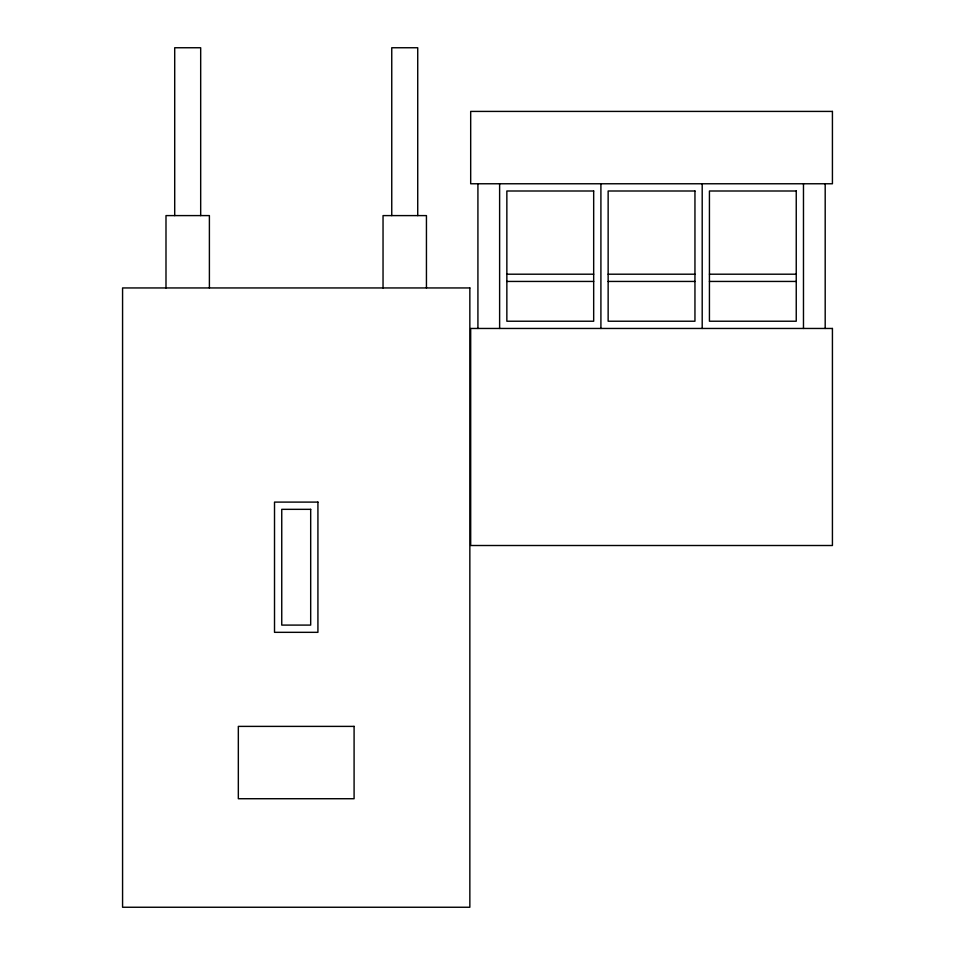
<?xml version="1.0" encoding="UTF-8"?>
<svg xmlns="http://www.w3.org/2000/svg" width="955" height="955" viewBox="0 0 955 955"><rect width="100%" height="100%" fill="white"/><g stroke="black" fill="none" stroke-linecap="round" stroke-linejoin="round"><path stroke-width="1.43" d="M506.854 274.204L593.676 274.204M608.144 274.204L694.953 274.204M709.434 274.204L796.243 274.204M506.854 281.439L593.676 281.439M608.144 281.439L694.953 281.439M709.434 281.439L796.243 281.439M825.192 183.766L825.192 328.46M803.477 183.766L803.477 328.46M702.2 183.766L702.2 328.46M600.91 183.766L600.91 328.46M499.62 183.766L499.62 328.46M477.918 183.766L477.918 328.46M426.443 287.944L426.443 215.603L383.039 215.603L383.039 287.944M417.729 215.603L417.729 47.75L391.753 47.75L391.753 215.603M209.396 287.944L209.396 215.591L165.991 215.603L165.991 287.944M200.681 215.603L200.681 47.75L174.705 47.75L174.705 215.603M832.426 111.413L470.684 111.413L470.684 183.766L832.426 183.766L832.426 111.413M593.676 191L506.854 191L506.854 321.226L593.676 321.226L593.676 191M694.953 191L608.144 191L608.144 321.226L694.953 321.226L694.953 191M796.243 191L709.434 191L709.434 321.226L796.243 321.226L796.243 191M469.848 287.944L122.574 287.944L122.574 907.25L469.848 907.25L469.848 287.944M832.426 328.46L470.684 328.46L470.684 545.508L832.426 545.508L832.426 328.46M317.92 502.103L274.515 502.103L274.515 632.329L317.92 632.329L317.92 502.103M310.685 509.337L281.749 509.337L281.749 625.095L310.685 625.095L310.685 509.337M354.09 726.385L238.332 726.385L238.332 798.726L354.09 798.726L354.09 726.349"/></g></svg>
